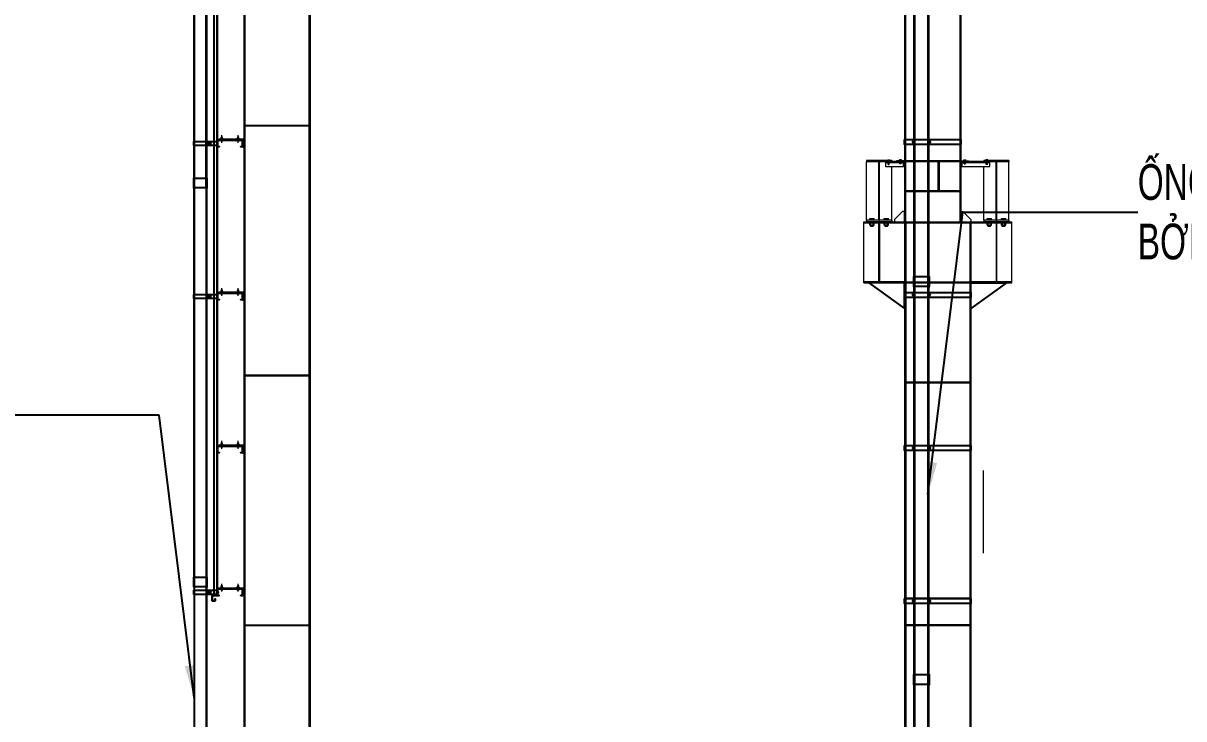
# Model space of a CAD drawing. Header units: inches. Extents: x 1359 to 46357, y -3807 to 191.
# Drawn here: x 23952.6 to 24066.3, y -827.1 to -758.9 of the extents above; entities that cross this region are included whole.
import ezdxf

# ---------------------------------------------------------------- set-up
doc = ezdxf.new("R2010")
doc.units = ezdxf.units.IN
doc.header["$MEASUREMENT"] = 0
for name, pattern in [('CENTER2', [28.575, 19.05, -3.175, 3.175, -3.175]), ('DASHED2', [9.525, 6.35, -3.175]), ('HIDDEN', [0.375, 0.25, -0.125])]:
    doc.linetypes.add(name, pattern=pattern)
for name, color, linetype in [('2', 2, 'Continuous'), ('2NET-VE', 8, 'Continuous'), ('3', 3, 'Continuous'), ('5', 5, 'Continuous'), ('7', 7, 'Continuous'), ('DASHED', 8, 'DASHED2'), ('DIM', 8, 'Continuous'), ('DOWNPOUT', 52, 'Continuous'), ('flashing', 6, 'Continuous'), ('GIANG', 1, 'Continuous'), ('ROOFING', 4, 'Continuous'), ('STRUCTURE', 1, 'Continuous')]:
    doc.layers.add(name, color=color, linetype=linetype)
for name, color, linetype, lineweight in [('8', 8, 'CENTER2', 13), ('Bolt', 1, 'Continuous', 0), ('S-STEEL-BEAM', 3, 'Continuous', 0), ('Z-GENERAL-NOTES', 5, 'Continuous', 0)]:
    doc.layers.add(name, color=color, linetype=linetype, lineweight=lineweight)
doc.styles.add('ST1H', font='vnshxh.shx', dxfattribs={"width": 0.7})
doc.dimstyles.new('3', dxfattribs={"dimtxt": 3.5, "dimasz": 1.8, "dimexe": 1, "dimexo": 0, "dimgap": 1, "dimtad": 1, "dimdec": 0, "dimlfac": 3, "dimzin": 0, "dimdsep": 46, "dimtxsty": 'ST1H', "dimblk": 'OBLIQUE', "dimcen": 1, "dimdle": 1, "dimclrd": 8, "dimclre": 8, "dimclrt": 3, "dimadec": 0, "dimazin": 0, "dimtfac": 1, "dimtdec": 0, "dimtix": 1, "dimtofl": 0, "dimtmove": 1, "dimatfit": 3, "dimfxl": 0.18, "dimtfill": 1, "dimtolj": 1, "dimtzin": 0, "dimlwd": -1, "dimlwe": -1, "dimarcsym": 1})

# ---------------------------------------------------------------- blocks, each defined once
blk = doc.blocks.new('*A543')
at = {"layer": 'S-STEEL-BEAM', "color": 2, "linetype": 'Continuous', "lineweight": 0}
for p, q in [((222.433, 319.316), (222.033, 319.316)), ((222.033, 319.276), (222.033, 319.316)), ((222.433, 319.276), (222.033, 319.276)), ((222.433, 319.276), (222.433, 319.316))]:
    blk.add_line(p, q, dxfattribs=at)
blk = doc.blocks.new('*A544')
at = {"layer": 'S-STEEL-BEAM', "color": 2, "linetype": 'Continuous', "lineweight": 0}
for p, q in [((225.183, 319.316), (225.183, 319.276)), ((225.183, 319.316), (225.583, 319.316)), ((225.183, 319.276), (225.583, 319.276)), ((225.583, 319.316), (225.583, 319.276))]:
    blk.add_line(p, q, dxfattribs=at)
blk = doc.blocks.new('*A545')
at = {"layer": 'Bolt', "color": 7, "linetype": 'Continuous', "lineweight": 0}
for p, q in [((221.606, 319.326), (221.606, 319.366)), ((221.606, 319.366), (221.696, 319.366)), ((221.651, 319.326), (221.651, 319.366)), ((221.696, 319.326), (221.696, 319.366))]:
    blk.add_line(p, q, dxfattribs=at)
blk = doc.blocks.new('*A546')
at = {"layer": 'Bolt', "color": 7, "linetype": 'Continuous', "lineweight": 0}
for p, q in [((222.188, 319.316), (222.188, 319.356)), ((222.188, 319.356), (222.278, 319.356)), ((222.233, 319.316), (222.233, 319.356)), ((222.278, 319.316), (222.278, 319.356))]:
    blk.add_line(p, q, dxfattribs=at)
blk = doc.blocks.new('*A547')
at = {"layer": 'Bolt', "color": 7, "linetype": 'Continuous', "lineweight": 0}
for p, q in [((222.173, 319.244), (222.173, 319.256)), ((222.293, 319.244), (222.173, 319.244)), ((222.186, 319.194), (222.186, 319.244)), ((222.281, 319.194), (222.186, 319.194)), ((222.188, 319.316), (222.188, 319.356)), ((222.278, 319.356), (222.188, 319.356)), ((222.203, 319.166), (222.203, 319.194)), ((222.233, 319.316), (222.233, 319.356)), ((222.233, 319.194), (222.233, 319.244)), ((222.263, 319.166), (222.263, 319.194)), ((222.278, 319.316), (222.278, 319.356)), ((222.281, 319.194), (222.281, 319.244)), ((222.293, 319.244), (222.293, 319.256)), ((222.263, 319.166), (222.203, 319.166))]:
    blk.add_line(p, q, dxfattribs=at)
blk = doc.blocks.new('*A548')
at = {"layer": 'Bolt', "color": 7, "linetype": 'Continuous', "lineweight": 0}
for p, q in [((221.591, 319.244), (221.591, 319.256)), ((221.711, 319.244), (221.591, 319.244)), ((221.603, 319.194), (221.603, 319.244)), ((221.603, 319.194), (221.698, 319.194)), ((221.606, 319.326), (221.606, 319.366)), ((221.606, 319.366), (221.696, 319.366)), ((221.621, 319.126), (221.621, 319.194)), ((221.651, 319.326), (221.651, 319.366)), ((221.651, 319.194), (221.651, 319.244)), ((221.681, 319.126), (221.681, 319.194)), ((221.696, 319.326), (221.696, 319.366)), ((221.698, 319.194), (221.698, 319.244)), ((221.711, 319.244), (221.711, 319.256)), ((221.621, 319.126), (221.625, 319.126)), ((221.625, 319.126), (221.681, 319.126))]:
    blk.add_line(p, q, dxfattribs=at)
blk = doc.blocks.new('*A549')
at = {"layer": 'S-STEEL-BEAM', "color": 2, "linetype": 'Continuous', "lineweight": 0}
for p, q in [((220.433, 316.266), (220.433, 316.326)), ((220.433, 316.326), (227.683, 316.326)), ((220.433, 316.266), (227.683, 316.266)), ((227.683, 316.266), (227.683, 316.326))]:
    blk.add_line(p, q, dxfattribs=at)
blk = doc.blocks.new('*A550')
at = {"layer": 'S-STEEL-BEAM', "color": 2, "linetype": 'Continuous', "lineweight": 0}
for p, q in [((225.183, 328.905), (225.133, 328.905)), ((225.133, 328.905), (225.133, 316.326)), ((225.183, 328.905), (225.183, 316.326)), ((225.183, 316.326), (225.133, 316.326))]:
    blk.add_line(p, q, dxfattribs=at)
blk = doc.blocks.new('*A551')
at = {"layer": 'S-STEEL-BEAM', "color": 2, "linetype": 'Continuous', "lineweight": 0}
for p, q in [((222.483, 328.631), (222.433, 328.631)), ((222.433, 328.631), (222.433, 316.326)), ((222.483, 328.631), (222.483, 316.326)), ((222.483, 316.326), (222.433, 316.326))]:
    blk.add_line(p, q, dxfattribs=at)
blk = doc.blocks.new('*A553')
at = {"layer": 'S-STEEL-BEAM', "color": 2, "linetype": 'Continuous', "lineweight": 0}
for p, q in [((222.333, 316.826), (221.933, 316.426)), ((221.933, 316.426), (221.933, 316.326)), ((222.433, 316.826), (222.333, 316.826)), ((222.433, 316.326), (222.433, 316.826))]:
    blk.add_line(p, q, dxfattribs=at)
blk = doc.blocks.new('*A554')
at = {"layer": 'S-STEEL-BEAM', "color": 2, "linetype": 'Continuous', "lineweight": 0}
for p, q in [((221.168, 313.386), (221.168, 316.266)), ((221.168, 316.266), (221.198, 316.266)), ((221.198, 316.266), (221.198, 313.386)), ((221.198, 313.386), (221.168, 313.386))]:
    blk.add_line(p, q, dxfattribs=at)
blk = doc.blocks.new('*A555')
at = {"layer": 'S-STEEL-BEAM', "color": 2, "linetype": 'Continuous', "lineweight": 0}
for p, q in [((220.565, 316.396), (220.565, 319.256)), ((221.8, 316.396), (221.8, 319.026))]:
    blk.add_line(p, q, dxfattribs=at)
blk = doc.blocks.new('*A556')
at = {"layer": 'S-STEEL-BEAM', "color": 2, "linetype": 'Continuous', "lineweight": 0}
for p, q in [((222.49, 317.836), (222.49, 317.806)), ((225.125, 317.836), (222.49, 317.836)), ((222.49, 317.806), (225.125, 317.806)), ((225.125, 317.806), (225.125, 317.836))]:
    blk.add_line(p, q, dxfattribs=at)
blk = doc.blocks.new('*A557')
at = {"layer": 'S-STEEL-BEAM', "color": 2, "linetype": 'Continuous', "lineweight": 0}
for p, q in [((222.493, 313.331), (222.493, 313.381)), ((222.493, 313.381), (225.623, 313.381)), ((222.493, 313.331), (225.623, 313.331)), ((225.623, 313.331), (225.623, 313.381))]:
    blk.add_line(p, q, dxfattribs=at)
blk = doc.blocks.new('*A558')
at = {"layer": 'S-STEEL-BEAM', "color": 2, "linetype": 'Continuous', "lineweight": 0}
for p, q in [((220.433, 313.326), (220.433, 313.386)), ((220.433, 313.386), (222.433, 313.386)), ((220.433, 313.326), (222.433, 313.326)), ((222.433, 313.326), (222.433, 313.386))]:
    blk.add_line(p, q, dxfattribs=at)
blk = doc.blocks.new('*A559')
at = {"layer": 'S-STEEL-BEAM', "color": 2, "linetype": 'Continuous', "lineweight": 0}
blk.add_line((220.433, 313.386), (220.433, 316.266), dxfattribs=at)
blk = doc.blocks.new('*A560')
at = {"layer": 'Bolt', "color": 7, "linetype": 'Continuous', "lineweight": 0}
for p, q in [((220.729, 316.396), (220.729, 316.476)), ((220.729, 316.476), (220.937, 316.476)), ((220.781, 316.396), (220.781, 316.476)), ((220.885, 316.396), (220.885, 316.476)), ((220.937, 316.396), (220.937, 316.476)), ((221.429, 316.396), (221.429, 316.476)), ((221.429, 316.476), (221.637, 316.476)), ((221.481, 316.396), (221.481, 316.476)), ((221.585, 316.396), (221.585, 316.476)), ((221.637, 316.396), (221.637, 316.476)), ((220.723, 316.246), (220.723, 316.266)), ((220.943, 316.246), (220.723, 316.246)), ((220.729, 316.151), (220.729, 316.246)), ((220.729, 316.151), (220.937, 316.151)), ((220.773, 316.096), (220.773, 316.151)), ((220.893, 316.096), (220.773, 316.096)), ((220.781, 316.151), (220.781, 316.246)), ((220.885, 316.151), (220.885, 316.246)), ((220.893, 316.096), (220.893, 316.151)), ((220.937, 316.151), (220.937, 316.246)), ((220.943, 316.246), (220.943, 316.266)), ((221.423, 316.246), (221.423, 316.266)), ((221.643, 316.246), (221.423, 316.246)), ((221.429, 316.151), (221.429, 316.246)), ((221.429, 316.151), (221.637, 316.151)), ((221.473, 316.096), (221.473, 316.151)), ((221.593, 316.096), (221.473, 316.096)), ((221.481, 316.151), (221.481, 316.246)), ((221.585, 316.151), (221.585, 316.246)), ((221.593, 316.096), (221.593, 316.151)), ((221.637, 316.151), (221.637, 316.246)), ((221.643, 316.246), (221.643, 316.266))]:
    blk.add_line(p, q, dxfattribs=at)
blk = doc.blocks.new('*A561')
at = {"layer": 'Bolt', "color": 7, "linetype": 'Continuous', "lineweight": 0}
for p, q in [((220.729, 316.396), (220.729, 316.476)), ((220.729, 316.476), (220.937, 316.476)), ((220.781, 316.396), (220.781, 316.476)), ((220.885, 316.396), (220.885, 316.476)), ((220.937, 316.396), (220.937, 316.476)), ((221.429, 316.396), (221.429, 316.476)), ((221.429, 316.476), (221.637, 316.476)), ((221.481, 316.396), (221.481, 316.476)), ((221.585, 316.396), (221.585, 316.476)), ((221.637, 316.396), (221.637, 316.476))]:
    blk.add_line(p, q, dxfattribs=at)
blk = doc.blocks.new('*A562')
at = {"layer": 'Bolt', "color": 7, "linetype": 'Continuous', "lineweight": 0}
for p, q in [((225.338, 319.316), (225.338, 319.356)), ((225.338, 319.356), (225.428, 319.356)), ((225.383, 319.316), (225.383, 319.356)), ((225.428, 319.316), (225.428, 319.356))]:
    blk.add_line(p, q, dxfattribs=at)
blk = doc.blocks.new('*A563')
at = {"layer": 'Bolt', "color": 7, "linetype": 'Continuous', "lineweight": 0}
for p, q in [((225.323, 319.244), (225.323, 319.256)), ((225.443, 319.244), (225.323, 319.244)), ((225.335, 319.194), (225.335, 319.244)), ((225.335, 319.194), (225.43, 319.194)), ((225.338, 319.316), (225.338, 319.356)), ((225.338, 319.356), (225.428, 319.356)), ((225.353, 319.166), (225.353, 319.194)), ((225.383, 319.316), (225.383, 319.356)), ((225.383, 319.194), (225.383, 319.244)), ((225.413, 319.166), (225.413, 319.194)), ((225.428, 319.316), (225.428, 319.356)), ((225.43, 319.194), (225.43, 319.244)), ((225.443, 319.244), (225.443, 319.256)), ((225.353, 319.166), (225.357, 319.166)), ((225.357, 319.166), (225.413, 319.166))]:
    blk.add_line(p, q, dxfattribs=at)
blk = doc.blocks.new('*A564')
at = {"layer": 'S-STEEL-BEAM', "color": 2, "linetype": 'Continuous', "lineweight": 0}
for p, q in [((224.073, 317.836), (224.073, 319.276)), ((224.073, 319.276), (224.123, 319.276)), ((224.123, 319.276), (224.123, 317.836)), ((224.123, 317.836), (224.073, 317.836))]:
    blk.add_line(p, q, dxfattribs=at)
blk = doc.blocks.new('*A565')
at = {"layer": 'S-STEEL-BEAM', "color": 2, "linetype": 'Continuous', "lineweight": 0}
for p, q in [((222.49, 319.306), (222.49, 319.276)), ((225.125, 319.306), (222.49, 319.306)), ((222.49, 319.276), (225.125, 319.276)), ((225.125, 319.276), (225.125, 319.306))]:
    blk.add_line(p, q, dxfattribs=at)
blk = doc.blocks.new('*A566')
at = {"layer": 'Bolt', "color": 7, "linetype": 'Continuous', "lineweight": 0}
for p, q in [((226.479, 316.396), (226.479, 316.476)), ((226.479, 316.476), (226.687, 316.476)), ((226.531, 316.396), (226.531, 316.476)), ((226.635, 316.396), (226.635, 316.476)), ((226.687, 316.396), (226.687, 316.476)), ((227.179, 316.396), (227.179, 316.476)), ((227.179, 316.476), (227.387, 316.476)), ((227.231, 316.396), (227.231, 316.476)), ((227.335, 316.396), (227.335, 316.476)), ((227.387, 316.396), (227.387, 316.476)), ((226.473, 316.246), (226.473, 316.266)), ((226.693, 316.246), (226.473, 316.246)), ((226.479, 316.151), (226.479, 316.246)), ((226.479, 316.151), (226.687, 316.151)), ((226.523, 316.096), (226.523, 316.151)), ((226.643, 316.096), (226.523, 316.096)), ((226.531, 316.151), (226.531, 316.246)), ((226.635, 316.151), (226.635, 316.246)), ((226.643, 316.096), (226.643, 316.151)), ((226.687, 316.151), (226.687, 316.246)), ((226.693, 316.246), (226.693, 316.266)), ((227.173, 316.246), (227.173, 316.266)), ((227.393, 316.246), (227.173, 316.246)), ((227.179, 316.151), (227.179, 316.246)), ((227.179, 316.151), (227.387, 316.151)), ((227.223, 316.096), (227.223, 316.151)), ((227.343, 316.096), (227.223, 316.096)), ((227.231, 316.151), (227.231, 316.246)), ((227.335, 316.151), (227.335, 316.246)), ((227.343, 316.096), (227.343, 316.151)), ((227.387, 316.151), (227.387, 316.246)), ((227.393, 316.246), (227.393, 316.266))]:
    blk.add_line(p, q, dxfattribs=at)
blk = doc.blocks.new('*A567')
at = {"layer": 'S-STEEL-BEAM', "color": 2, "linetype": 'Continuous', "lineweight": 0}
for p, q in [((227.55, 316.396), (227.55, 319.256)), ((226.315, 316.396), (226.315, 319.026))]:
    blk.add_line(p, q, dxfattribs=at)
blk = doc.blocks.new('*A568')
at = {"layer": 'Bolt', "color": 7, "linetype": 'Continuous', "lineweight": 0}
for p, q in [((226.479, 316.396), (226.479, 316.476)), ((226.479, 316.476), (226.687, 316.476)), ((226.531, 316.396), (226.531, 316.476)), ((226.635, 316.396), (226.635, 316.476)), ((226.687, 316.396), (226.687, 316.476)), ((227.179, 316.396), (227.179, 316.476)), ((227.179, 316.476), (227.387, 316.476)), ((227.231, 316.396), (227.231, 316.476)), ((227.335, 316.396), (227.335, 316.476)), ((227.387, 316.396), (227.387, 316.476))]:
    blk.add_line(p, q, dxfattribs=at)
blk = doc.blocks.new('*A569')
at = {"layer": 'S-STEEL-BEAM', "color": 2, "linetype": 'Continuous', "lineweight": 0}
for p, q in [((221.501, 319.256), (221.501, 319.254)), ((221.501, 319.254), (221.501, 319.026)), ((221.501, 319.229), (222.383, 319.229)), ((222.033, 319.276), (221.8, 319.276)), ((221.8, 319.265), (222.383, 319.265)), ((221.8, 319.256), (222.383, 319.256)), ((222.383, 319.035), (222.383, 319.276)), ((221.501, 319.035), (222.383, 319.035)), ((221.501, 319.026), (222.383, 319.026)), ((222.383, 319.032), (222.383, 319.035)), ((222.383, 319.029), (222.383, 319.032)), ((222.383, 319.027), (222.383, 319.029)), ((222.383, 319.026), (222.383, 319.027))]:
    blk.add_line(p, q, dxfattribs=at)
blk = doc.blocks.new('*A582')
at = {"layer": 'Bolt', "color": 7, "linetype": 'Continuous', "lineweight": 0}
for p, q in [((226.405, 319.244), (226.405, 319.256)), ((226.525, 319.244), (226.405, 319.244)), ((226.418, 319.194), (226.418, 319.244)), ((226.513, 319.194), (226.418, 319.194)), ((226.42, 319.326), (226.42, 319.366)), ((226.51, 319.366), (226.42, 319.366)), ((226.435, 319.126), (226.435, 319.194)), ((226.465, 319.326), (226.465, 319.366)), ((226.465, 319.194), (226.465, 319.244)), ((226.495, 319.126), (226.495, 319.194)), ((226.51, 319.326), (226.51, 319.366)), ((226.513, 319.194), (226.513, 319.244)), ((226.525, 319.244), (226.525, 319.256)), ((226.495, 319.126), (226.435, 319.126))]:
    blk.add_line(p, q, dxfattribs=at)
blk = doc.blocks.new('*A583')
at = {"layer": 'S-STEEL-BEAM', "color": 2, "linetype": 'Continuous', "lineweight": 0}
for p, q in [((226.948, 316.266), (226.918, 316.266)), ((226.918, 316.266), (226.918, 313.386)), ((226.948, 313.386), (226.948, 316.266)), ((226.918, 313.386), (226.948, 313.386))]:
    blk.add_line(p, q, dxfattribs=at)
blk = doc.blocks.new('*A584')
at = {"layer": 'S-STEEL-BEAM', "color": 2, "linetype": 'Continuous', "lineweight": 0}
for p, q in [((225.183, 316.826), (225.283, 316.826)), ((225.283, 316.826), (225.683, 316.426)), ((225.683, 316.426), (225.683, 316.326))]:
    blk.add_line(p, q, dxfattribs=at)
blk = doc.blocks.new('*A585')
at = {"layer": 'S-STEEL-BEAM', "color": 2, "linetype": 'Continuous', "lineweight": 0}
blk.add_line((227.683, 313.386), (227.683, 316.266), dxfattribs=at)
blk = doc.blocks.new('*A586')
at = {"layer": 'S-STEEL-BEAM', "color": 2, "linetype": 'Continuous', "lineweight": 0}
for p, q in [((225.683, 313.326), (225.683, 313.386)), ((225.683, 313.386), (227.683, 313.386)), ((225.683, 313.326), (227.683, 313.326)), ((227.683, 313.326), (227.683, 313.386))]:
    blk.add_line(p, q, dxfattribs=at)
blk = doc.blocks.new('*A587')
at = {"layer": 'S-STEEL-BEAM', "color": 2, "linetype": 'Continuous', "lineweight": 0}
for p, q in [((225.233, 319.276), (225.233, 319.265)), ((225.233, 319.265), (225.233, 319.262)), ((225.233, 319.265), (226.315, 319.265)), ((225.233, 319.262), (225.233, 319.259)), ((225.233, 319.259), (225.233, 319.257)), ((225.233, 319.257), (225.233, 319.256)), ((225.233, 319.256), (225.233, 319.254)), ((225.233, 319.256), (226.315, 319.256)), ((225.233, 319.254), (225.233, 319.026)), ((225.233, 319.229), (226.615, 319.229)), ((226.315, 319.276), (225.583, 319.276)), ((226.615, 319.035), (226.615, 319.256)), ((225.233, 319.035), (226.615, 319.035)), ((225.233, 319.026), (226.615, 319.026)), ((226.615, 319.032), (226.615, 319.035)), ((226.615, 319.029), (226.615, 319.032)), ((226.615, 319.027), (226.615, 319.029)), ((226.615, 319.026), (226.615, 319.027))]:
    blk.add_line(p, q, dxfattribs=at)
blk = doc.blocks.new('*A588')
at = {"layer": 'Bolt', "color": 7, "linetype": 'Continuous', "lineweight": 0}
for p, q in [((226.42, 319.326), (226.42, 319.366)), ((226.42, 319.366), (226.51, 319.366)), ((226.465, 319.326), (226.465, 319.366)), ((226.51, 319.326), (226.51, 319.366))]:
    blk.add_line(p, q, dxfattribs=at)
blk = doc.blocks.new('*A594')
at = {"layer": 'S-STEEL-BEAM', "color": 2, "linetype": 'Continuous', "lineweight": 0}
for p, q in [((221.8, 319.326), (220.565, 319.326)), ((220.565, 319.326), (220.565, 319.256)), ((221.8, 319.256), (220.565, 319.256)), ((221.8, 319.326), (221.8, 319.256))]:
    blk.add_line(p, q, dxfattribs=at)
blk = doc.blocks.new('*A595')
at = {"layer": 'S-STEEL-BEAM', "color": 2, "linetype": 'Continuous', "lineweight": 0}
for p, q in [((221.8, 316.396), (220.565, 316.396)), ((220.565, 316.396), (220.565, 316.326)), ((221.8, 316.396), (221.8, 316.326)), ((221.8, 316.326), (220.565, 316.326))]:
    blk.add_line(p, q, dxfattribs=at)
blk = doc.blocks.new('*A596')
at = {"layer": 'S-STEEL-BEAM', "color": 2, "linetype": 'Continuous', "lineweight": 0}
for p, q in [((221.163, 316.396), (221.163, 319.256)), ((221.163, 319.256), (221.203, 319.256)), ((221.203, 316.396), (221.203, 319.256)), ((221.163, 316.396), (221.203, 316.396))]:
    blk.add_line(p, q, dxfattribs=at)
blk = doc.blocks.new('*A597')
at = {"layer": 'S-STEEL-BEAM', "color": 2, "linetype": 'Continuous', "lineweight": 0}
for p, q in [((227.55, 319.326), (226.315, 319.326)), ((226.315, 319.326), (226.315, 319.256)), ((227.55, 319.256), (226.315, 319.256)), ((227.55, 319.326), (227.55, 319.256))]:
    blk.add_line(p, q, dxfattribs=at)
blk = doc.blocks.new('*A598')
at = {"layer": 'S-STEEL-BEAM', "color": 2, "linetype": 'Continuous', "lineweight": 0}
for p, q in [((227.55, 316.396), (226.315, 316.396)), ((226.315, 316.396), (226.315, 316.326)), ((227.55, 316.396), (227.55, 316.326)), ((227.55, 316.326), (226.315, 316.326))]:
    blk.add_line(p, q, dxfattribs=at)
blk = doc.blocks.new('*A599')
at = {"layer": 'S-STEEL-BEAM', "color": 2, "linetype": 'Continuous', "lineweight": 0}
for p, q in [((226.913, 316.396), (226.913, 319.256)), ((226.913, 319.256), (226.953, 319.256)), ((226.953, 316.396), (226.953, 319.256)), ((226.913, 316.396), (226.953, 316.396))]:
    blk.add_line(p, q, dxfattribs=at)
blk = doc.blocks.new('*A605')
at = {"layer": 'S-STEEL-BEAM', "color": 2, "linetype": 'Continuous', "lineweight": 0}
for p, q in [((370.876, 296.531), (370.876, 296.571)), ((370.876, 296.571), (373.991, 296.571)), ((370.876, 296.531), (373.991, 296.531)), ((373.991, 296.531), (373.991, 296.571))]:
    blk.add_line(p, q, dxfattribs=at)
blk = doc.blocks.new('D90-90')
at = {"layer": 'ROOFING', "color": 254}
for p, q in [((-296909.8, -76158.4), (-296964.3, -76158.4)), ((-296909.8, -76158.4), (-296909.8, -76256.9)), ((-297059.3, -76253.4), (-297059.3, -76307.9)), ((-296909.8, -76256.9), (-296960.8, -76256.9)), ((-296960.8, -76256.9), (-296960.8, -76307.9)), ((-297059.3, -76307.9), (-296960.8, -76307.9))]:
    blk.add_line(p, q, dxfattribs=at)
at = {"layer": 'ROOFING', "color": 254, "linetype": 'HIDDEN'}
for p, q in [((-296909.8, -76160.6), (-296964.3, -76160.6)), ((-296959.7, -76254.7), (-296959.7, -76160.6)), ((-297057.1, -76253.4), (-297057.1, -76307.9)), ((-296963, -76257.5), (-297057.1, -76257.5)), ((-296909.8, -76254.7), (-296963, -76254.7)), ((-296963, -76254.7), (-296963, -76307.9))]:
    blk.add_line(p, q, dxfattribs=at)
at = {"layer": 'ROOFING', "color": 254}
blk.add_arc((-296964.3, -76253.4), 95, 90, 180, dxfattribs=at)
at = {"layer": 'ROOFING', "color": 254, "linetype": 'HIDDEN'}
blk.add_arc((-296964.3, -76253.4), 92.8, 90, 180, dxfattribs=at)
blk = doc.blocks.new('16')
at = {"true_color": 0xfb84a4}
h = blk.add_hatch(dxfattribs=at)
h.set_pattern_fill('ANSI31', color=241, scale=0.03, style=0)
h.set_pattern_definition([(45, (19066.4050734, 1313.7857467), (-0.00265165043, 0.00265165043), [])])
h.paths.add_polyline_path([(19903.162, 1206.755), (19905.912, 1206.755), (19905.912, 1206.742), (19903.162, 1206.742)])
h = blk.add_hatch(dxfattribs=at)
h.set_pattern_fill('ANSI31', color=241, scale=0.03, style=0)
h.set_pattern_definition([(45, (19066.4050734, 1306.2857467), (-0.00265165043, 0.00265165043), [])])
h.paths.add_polyline_path([(19903.162, 1199.255), (19905.912, 1199.255), (19905.912, 1199.242), (19903.162, 1199.242)])
h = blk.add_hatch(dxfattribs=at)
h.set_pattern_fill('ANSI31', color=241, scale=0.03, style=0)
h.set_pattern_definition([(45, (19066.655091, 1298.7857467), (-0.00265165043, 0.00265165043), [])])
h.paths.add_polyline_path([(19903.162, 1191.755), (19906.412, 1191.755), (19906.412, 1191.742), (19903.162, 1191.742)])
h = blk.add_hatch(dxfattribs=at)
h.set_pattern_fill('ANSI31', color=241, scale=0.03, style=0)
h.set_pattern_definition([(45, (19066.655091, 1291.2857467), (-0.00265165043, 0.00265165043), [])])
h.paths.add_polyline_path([(19903.162, 1184.255), (19906.412, 1184.255), (19906.412, 1184.242), (19903.162, 1184.242)])
h = blk.add_hatch(dxfattribs=at)
h.set_pattern_fill('ANSI31', color=241, scale=0.03, style=0)
h.set_pattern_definition([(45, (19066.655091, 1283.7857467), (-0.00265165043, 0.00265165043), [])])
h.paths.add_polyline_path([(19903.162, 1176.755), (19906.412, 1176.755), (19906.412, 1176.742), (19903.162, 1176.742)])
h = blk.add_hatch(dxfattribs=at)
h.set_pattern_fill('ANSI31', color=241, scale=0.03, style=0)
h.set_pattern_definition([(45, (19066.655091, 1276.2857467), (-0.00265165043, 0.00265165043), [])])
h.paths.add_polyline_path([(19903.162, 1169.255), (19906.412, 1169.255), (19906.412, 1169.242), (19903.162, 1169.242)])
h = blk.add_hatch(dxfattribs=at)
h.set_pattern_fill('ANSI31', color=241, scale=0.03, style=0)
h.set_pattern_definition([(45, (19066.655091, 1268.7857467), (-0.00265165043, 0.00265165043), [])])
h.paths.add_polyline_path([(19903.162, 1161.755), (19906.412, 1161.755), (19906.412, 1161.742), (19903.162, 1161.742)])
h = blk.add_hatch(dxfattribs=at)
h.set_pattern_fill('ANSI31', color=241, scale=0.03, style=0)
h.set_pattern_definition([(45, (19066.655091, 1261.2857467), (-0.00265165043, 0.00265165043), [])])
h.paths.add_polyline_path([(19903.162, 1154.255), (19906.412, 1154.255), (19906.412, 1154.242), (19903.162, 1154.242)])
at = {"color": 8}
for p, q in [((19903.551, 1206.627), (19903.628, 1206.627)), ((19903.589, 1206.666), (19903.589, 1206.588)), ((19904.35, 1206.627), (19904.427, 1206.627)), ((19904.389, 1206.666), (19904.389, 1206.588)), ((19903.548, 1199.127), (19903.625, 1199.127)), ((19903.587, 1199.166), (19903.587, 1199.088)), ((19904.347, 1199.127), (19904.425, 1199.127)), ((19904.386, 1199.166), (19904.386, 1199.088)), ((19903.545, 1191.627), (19903.622, 1191.627)), ((19903.584, 1191.666), (19903.584, 1191.588)), ((19904.344, 1191.627), (19904.422, 1191.627)), ((19904.383, 1191.666), (19904.383, 1191.588)), ((19903.552, 1184.127), (19903.63, 1184.127)), ((19903.591, 1184.166), (19903.591, 1184.088)), ((19904.351, 1184.127), (19904.429, 1184.127)), ((19904.39, 1184.166), (19904.39, 1184.088)), ((19903.591, 1176.666), (19903.591, 1176.588)), ((19904.39, 1176.666), (19904.39, 1176.588)), ((19903.552, 1176.627), (19903.63, 1176.627)), ((19904.351, 1176.627), (19904.429, 1176.627)), ((19903.552, 1169.127), (19903.63, 1169.127)), ((19903.591, 1169.166), (19903.591, 1169.088)), ((19904.351, 1169.127), (19904.429, 1169.127)), ((19904.39, 1169.166), (19904.39, 1169.088)), ((19903.552, 1161.627), (19903.63, 1161.627)), ((19903.591, 1161.666), (19903.591, 1161.588)), ((19904.351, 1161.627), (19904.429, 1161.627)), ((19904.39, 1161.666), (19904.39, 1161.588)), ((19903.544, 1154.127), (19903.622, 1154.127)), ((19903.583, 1154.166), (19903.583, 1154.088)), ((19904.344, 1154.127), (19904.421, 1154.127)), ((19904.382, 1154.166), (19904.382, 1154.088))]:
    blk.add_line(p, q, dxfattribs=at)
at = {"color": 241, "true_color": 0xfb84a4}
for points in [[(19903.162, 1206.755), (19905.912, 1206.755), (19905.912, 1206.506), (19903.162, 1206.506)], [(19903.162, 1206.755), (19905.912, 1206.755), (19905.912, 1206.742), (19903.162, 1206.742)], [(19903.162, 1199.255), (19905.912, 1199.255), (19905.912, 1199.006), (19903.162, 1199.006)], [(19903.162, 1199.255), (19905.912, 1199.255), (19905.912, 1199.242), (19903.162, 1199.242)], [(19903.162, 1191.755), (19906.412, 1191.755), (19906.412, 1191.506), (19903.162, 1191.506)], [(19903.162, 1191.755), (19906.412, 1191.755), (19906.412, 1191.742), (19903.162, 1191.742)], [(19903.162, 1184.255), (19906.412, 1184.255), (19906.412, 1184.006), (19903.162, 1184.006)], [(19903.162, 1184.255), (19906.412, 1184.255), (19906.412, 1184.242), (19903.162, 1184.242)], [(19903.162, 1176.755), (19906.412, 1176.755), (19906.412, 1176.506), (19903.162, 1176.506)], [(19903.162, 1176.755), (19906.412, 1176.755), (19906.412, 1176.742), (19903.162, 1176.742)], [(19903.162, 1169.255), (19906.412, 1169.255), (19906.412, 1169.006), (19903.162, 1169.006)], [(19903.162, 1169.255), (19906.412, 1169.255), (19906.412, 1169.242), (19903.162, 1169.242)], [(19903.162, 1161.755), (19906.412, 1161.755), (19906.412, 1161.506), (19903.162, 1161.506)], [(19903.162, 1161.755), (19906.412, 1161.755), (19906.412, 1161.742), (19903.162, 1161.742)], [(19903.162, 1154.255), (19906.412, 1154.255), (19906.412, 1154.006), (19903.162, 1154.006)], [(19903.162, 1154.255), (19906.412, 1154.255), (19906.412, 1154.242), (19903.162, 1154.242)]]:
    blk.add_lwpolyline(points, close=True, dxfattribs=at)
at = {"color": 8}
for centre in [(19903.589, 1206.627), (19904.389, 1206.627), (19903.587, 1199.127), (19904.386, 1199.127), (19903.584, 1191.627), (19904.383, 1191.627), (19903.591, 1184.127), (19904.39, 1184.127), (19903.591, 1176.627), (19904.39, 1176.627), (19903.591, 1169.127), (19904.39, 1169.127), (19903.591, 1161.627), (19904.39, 1161.627), (19903.583, 1154.127), (19904.382, 1154.127)]:
    blk.add_circle(centre, 0.03, dxfattribs=at)
at = {"layer": 'DOWNPOUT', "color": 1, "true_color": 0xfa051e}
for points in [[(19903.633, 1192.051), (19903.633, 1211.492), (19903.611, 1211.557), (19903.611, 1212.053), (19904.357, 1212.053), (19904.357, 1211.557), (19904.335, 1211.492), (19904.335, 1192.051)], [(19903.634, 1172.539), (19903.634, 1191.98), (19903.613, 1192.045), (19903.613, 1192.541), (19904.358, 1192.541), (19904.358, 1192.045), (19904.336, 1191.98), (19904.336, 1172.539)], [(19903.636, 1153.032), (19903.636, 1172.47), (19903.614, 1172.535), (19903.614, 1173.031), (19904.359, 1173.031), (19904.359, 1172.535), (19904.338, 1172.47), (19904.338, 1153.032)], [(19904.339, 1152.966), (19904.339, 1148.902), (19903.637, 1148.902), (19903.637, 1152.966)]]:
    blk.add_lwpolyline(points, close=True, dxfattribs=at)
for points in [[(19903.656, 1192.051), (19903.656, 1211.496), (19903.634, 1211.561), (19903.634, 1212.053)], [(19904.311, 1192.051), (19904.311, 1211.496), (19904.333, 1211.561), (19904.333, 1212.053)], [(19903.658, 1172.539), (19903.658, 1191.984), (19903.636, 1192.049), (19903.636, 1192.541)], [(19904.313, 1172.539), (19904.313, 1191.984), (19904.335, 1192.049), (19904.335, 1192.541)], [(19903.659, 1153.032), (19903.659, 1172.474), (19903.637, 1172.539), (19903.637, 1173.031)], [(19904.314, 1153.032), (19904.314, 1172.474), (19904.336, 1172.539), (19904.336, 1173.031)], [(19903.661, 1148.902), (19903.661, 1152.966)], [(19904.316, 1148.902), (19904.316, 1152.966)]]:
    blk.add_lwpolyline(points, dxfattribs=at)
at = {"layer": 'DOWNPOUT', "color": 5}
blk.add_lwpolyline([(19903.613, 1152.587), (19903.613, 1153.487), (19904.362, 1153.487), (19904.362, 1152.587)], close=True, dxfattribs=at)
for points in [[(19903.636, 1152.587), (19903.636, 1153.487)], [(19904.339, 1152.587), (19904.339, 1153.686)]]:
    blk.add_lwpolyline(points, dxfattribs=at)
at = {"layer": 'DOWNPOUT', "color": 30, "true_color": 0xe87217}
blk.add_lwpolyline([(19904.453, 1150.074), (19904.453, 1147.822), (19903.55, 1147.822), (19903.55, 1150.074)], close=True, dxfattribs=at)
for points in [[(19903.58, 1147.822), (19903.58, 1150.074)], [(19904.423, 1147.822), (19904.423, 1150.074)], [(19900.556, 1146.82), (19903.495, 1146.82), (19903.495, 1147.722), (19900.556, 1147.722)], [(19903.495, 1147.692), (19900.556, 1147.692)], [(19903.495, 1146.85), (19900.556, 1146.85)]]:
    blk.add_lwpolyline(points, dxfattribs=at)
at = {"layer": 'DASHED', "linetype": 'ByBlock', "xscale": 0.009621010005503194, "yscale": 0.009621010005503194, "zscale": 0.009621010002213855, "rotation": 180}
blk.add_blockref('D90-90', (17046.466, 414.064), dxfattribs=at)
at = {"layer": 'DASHED', "linetype": 'ByBlock', "xscale": 0.009621010005503194, "yscale": 0.009621010005503194, "zscale": 0.009621010002213855}
blk.add_blockref('D90-90', (22757.608, 1880.464), dxfattribs=at)
blk = doc.blocks.new('_Oblique')
at = {"color": 0, "linetype": 'ByBlock', "lineweight": -2}
blk.add_line((-0.5, -0.5), (0.5, 0.5), dxfattribs=at)
blk = doc.blocks.new('*A853')
at = {"layer": 'S-STEEL-BEAM', "color": 2, "linetype": 'Continuous', "lineweight": 0}
for p, q in [((370.876, 296.531), (370.876, 296.571)), ((370.876, 296.571), (373.991, 296.571)), ((370.876, 296.531), (373.991, 296.531)), ((373.991, 296.531), (373.991, 296.571))]:
    blk.add_line(p, q, dxfattribs=at)
blk = doc.blocks.new('*U7')
at = {"layer": '2NET-VE', "ltscale": 0.5}
for p, q in [((0, 8), (12, 8)), ((26, 7), (26, 7)), ((0, -8), (12, -8)), ((26, -7), (26, -7))]:
    blk.add_line(p, q, dxfattribs=at)
at = {"layer": '7', "linetype": 'Continuous'}
for p, q in [((25, 6), (26, 8)), ((25, -6), (27, 6)), ((26, 8), (27, 6)), ((27, 6), (28, 8)), ((27, -6), (28, 6)), ((28, 6), (30, 8)), ((28, 8), (28, 6)), ((29, -6), (30, 6)), ((30, 6), (32, 8)), ((30, 8), (30, 6)), ((31, -6), (32, 6)), ((32, 6), (34, 8)), ((32, 8), (32, 6)), ((33, -6), (34, 6)), ((33, -6), (34, 6)), ((34, 8), (34, 6)), ((34, 6), (35, 8)), ((35, 8), (36, 6)), ((35, -6), (36, 6)), ((36, 6), (37, 8)), ((37, 8), (38, 6)), ((37, -6), (38, 6)), ((37, -6), (38, 6)), ((37, -6), (38, 6)), ((38, 6), (39, 8)), ((39, 8), (40, 6)), ((39, -6), (40, 6)), ((45, 6), (40, 6)), ((45, 6), (45, -6)), ((25, -6), (24, -6)), ((25, -6), (26, -8)), ((25, -6), (25, -6)), ((26, -8), (27, -6)), ((27, -6), (28, -8)), ((28, -8), (29, -6)), ((29, -6), (30, -8)), ((30, -8), (31, -6)), ((31, -6), (32, -8)), ((32, -8), (33, -6)), ((33, -8), (35, -6)), ((33, -6), (33, -8)), ((35, -8), (37, -6)), ((35, -6), (35, -8)), ((37, -6), (37, -8)), ((37, -8), (39, -6)), ((39, -6), (45, -6))]:
    blk.add_line(p, q, dxfattribs=at)
at = {"layer": '8', "ltscale": 10}
blk.add_line((-33, 0), (68, 0), dxfattribs=at)
at = {"layer": '8', "linetype": 'Continuous'}
for p, q in [((-10, 9), (-10, 12)), ((-10, -12), (-10, 12)), ((-1, 15), (-9, 15)), ((-1, 9), (-9, 9)), ((0, 9), (0, 12)), ((0, -12), (0, 12)), ((12, -18), (12, 18)), ((12, 18), (14, 18)), ((14, -18), (14, 18)), ((14, 9), (14, 12)), ((14, -12), (14, 12)), ((15, 15), (23, 15)), ((15, 9), (23, 9)), ((24, 9), (24, 12)), ((24, -12), (24, 12)), ((-10, -9), (-10, -12)), ((-1, -9), (-9, -9)), ((-9, -15), (-1, -15)), ((0, -9), (0, -12)), ((12, -18), (14, -18)), ((14, -9), (14, -12)), ((15, -9), (23, -9)), ((23, -15), (15, -15)), ((24, -9), (24, -12))]:
    blk.add_line(p, q, dxfattribs=at)
for centre, radius, start, end in [((-5, 12), 5.58, 146.602, 180), ((-6, 12), 4.1, 180, 228.5476), ((-6, 6), 4.1, 131.4524, 180), ((-6, 12), 5.58, 0, 33.398), ((-4, 12), 4.1, 311.4524, 0), ((-4, 6), 4.1, 0, 48.5476), ((20, 12), 5.58, 146.602, 180), ((18, 12), 4.1, 180, 228.5476), ((18, 6), 4.1, 131.4524, 180), ((19, 12), 5.58, 0, 33.398), ((20, 12), 4.1, 311.4524, 0), ((20, 6), 4.1, 0, 48.5476), ((-6, -6), 4.1, 180, 228.5476), ((-6, -12), 4.1, 131.4524, 180), ((-5, -12), 5.58, 180, 213.398), ((-4, -6), 4.1, 311.4524, 0), ((-4, -12), 4.1, 0, 48.5476), ((-6, -12), 5.58, 326.602, 0), ((18, -6), 4.1, 180, 228.5476), ((18, -12), 4.1, 131.4524, 180), ((20, -12), 5.58, 180, 213.398), ((20, -6), 4.1, 311.4524, 0), ((20, -12), 4.1, 0, 48.5476), ((19, -12), 5.58, 326.602, 0)]:
    blk.add_arc(centre, radius, start, end, dxfattribs=at)
blk = doc.blocks.new('*U8')
at = {"layer": '2NET-VE', "ltscale": 0.5}
for p, q in [((0, 8), (12, 8)), ((26, 7), (26, 7)), ((0, -8), (12, -8)), ((26, -7), (26, -7))]:
    blk.add_line(p, q, dxfattribs=at)
at = {"layer": '7', "linetype": 'Continuous'}
for p, q in [((25, 6), (26, 8)), ((25, -6), (27, 6)), ((26, 8), (27, 6)), ((27, 6), (28, 8)), ((27, -6), (28, 6)), ((28, 6), (30, 8)), ((28, 8), (28, 6)), ((29, -6), (30, 6)), ((30, 6), (32, 8)), ((30, 8), (30, 6)), ((31, -6), (32, 6)), ((32, 6), (34, 8)), ((32, 8), (32, 6)), ((33, -6), (34, 6)), ((33, -6), (34, 6)), ((34, 8), (34, 6)), ((34, 6), (35, 8)), ((35, 8), (36, 6)), ((35, -6), (36, 6)), ((36, 6), (37, 8)), ((37, 8), (38, 6)), ((37, -6), (38, 6)), ((37, -6), (38, 6)), ((37, -6), (38, 6)), ((38, 6), (39, 8)), ((39, 8), (40, 6)), ((39, -6), (40, 6)), ((45, 6), (40, 6)), ((45, 6), (45, -6)), ((25, -6), (24, -6)), ((25, -6), (26, -8)), ((25, -6), (25, -6)), ((26, -8), (27, -6)), ((27, -6), (28, -8)), ((28, -8), (29, -6)), ((29, -6), (30, -8)), ((30, -8), (31, -6)), ((31, -6), (32, -8)), ((32, -8), (33, -6)), ((33, -8), (35, -6)), ((33, -6), (33, -8)), ((35, -8), (37, -6)), ((35, -6), (35, -8)), ((37, -6), (37, -8)), ((37, -8), (39, -6)), ((39, -6), (45, -6))]:
    blk.add_line(p, q, dxfattribs=at)
at = {"layer": '8', "ltscale": 10}
blk.add_line((-33, 0), (68, 0), dxfattribs=at)
at = {"layer": '8', "linetype": 'Continuous'}
for p, q in [((-10, 9), (-10, 12)), ((-10, -12), (-10, 12)), ((-1, 15), (-9, 15)), ((-1, 9), (-9, 9)), ((0, 9), (0, 12)), ((0, -12), (0, 12)), ((12, -18), (12, 18)), ((12, 18), (14, 18)), ((14, -18), (14, 18)), ((14, 9), (14, 12)), ((14, -12), (14, 12)), ((15, 15), (23, 15)), ((15, 9), (23, 9)), ((24, 9), (24, 12)), ((24, -12), (24, 12)), ((-10, -9), (-10, -12)), ((-1, -9), (-9, -9)), ((-9, -15), (-1, -15)), ((0, -9), (0, -12)), ((12, -18), (14, -18)), ((14, -9), (14, -12)), ((15, -9), (23, -9)), ((23, -15), (15, -15)), ((24, -9), (24, -12))]:
    blk.add_line(p, q, dxfattribs=at)
for centre, radius, start, end in [((-5, 12), 5.58, 146.602, 180), ((-6, 12), 4.1, 180, 228.5476), ((-6, 6), 4.1, 131.4524, 180), ((-6, 12), 5.58, 0, 33.398), ((-4, 12), 4.1, 311.4524, 0), ((-4, 6), 4.1, 0, 48.5476), ((20, 12), 5.58, 146.602, 180), ((18, 12), 4.1, 180, 228.5476), ((18, 6), 4.1, 131.4524, 180), ((19, 12), 5.58, 0, 33.398), ((20, 12), 4.1, 311.4524, 0), ((20, 6), 4.1, 0, 48.5476), ((-6, -6), 4.1, 180, 228.5476), ((-6, -12), 4.1, 131.4524, 180), ((-5, -12), 5.58, 180, 213.398), ((-4, -6), 4.1, 311.4524, 0), ((-4, -12), 4.1, 0, 48.5476), ((-6, -12), 5.58, 326.602, 0), ((18, -6), 4.1, 180, 228.5476), ((18, -12), 4.1, 131.4524, 180), ((20, -12), 5.58, 180, 213.398), ((20, -6), 4.1, 311.4524, 0), ((20, -12), 4.1, 0, 48.5476), ((19, -12), 5.58, 326.602, 0)]:
    blk.add_arc(centre, radius, start, end, dxfattribs=at)
blk = doc.blocks.new('*U71')
at = {"layer": '2', "color": 2, "ltscale": 0.015}
for p, q in [((-65, 248), (-65, 250)), ((-65, 2), (-65, 0))]:
    blk.add_line(p, q, dxfattribs=at)
blk.add_lwpolyline([(-65, 20), (-64, 20), (-64, 1), (-1, 1), (-1, 249), (-64, 249), (-64, 230), (-65, 230), (-65, 250), (0, 250), (0, 0), (-65, 0), (-65, 20), (-63, 20)], dxfattribs=at)
at = {"layer": '5'}
for points in [[(8, 235), (0, 235), (0, -10), (8, -10)], [(8, 235), (8, -10)]]:
    blk.add_lwpolyline(points, dxfattribs=at)
at = {"layer": 'GIANG', "xscale": 0.75, "yscale": 0.75, "zscale": 0.75}
for name, p in [('*U8', (-1, 205)), ('*U7', (-1, 45))]:
    blk.add_blockref(name, p, dxfattribs=at)
blk = doc.blocks.new('*U854')
at = {"layer": 'GIANG', "xscale": 0.005000000000000003, "yscale": 0.005000000000000003, "zscale": 0.005000000000000003, "rotation": 90}
blk.add_blockref('*U71', (0.512, 0.002), dxfattribs=at)
blk = doc.blocks.new('*U855')
at = {"layer": 'DIM', "color": 0, "linetype": 'ByBlock', "lineweight": -2, "transparency": 16777216}
blk.add_blockref('*U854', (0, 0), dxfattribs=at)
blk = doc.blocks.new('Short_Self_drilling')
at = {"layer": 'STRUCTURE', "color": 1, "linetype": 'Continuous'}
for p, q in [((6, 2), (-6, 2)), ((5, 4), (-5, 4)), ((-3, 3), (-5, 3)), ((3, 7), (-3, 7)), ((-3, 4), (-3, 7)), ((3, 3), (-3, 3)), ((-2, 3), (-2, 3)), ((6, 0), (0, 0)), ((2, 3), (2, 3)), ((2, -1), (2, 0)), ((3, 4), (3, 7)), ((5, 3), (3, 3)), ((3, -1), (-3, 0)), ((3, -3), (-3, -2)), ((3, -4), (-3, -3)), ((3, -6), (-3, -5)), ((3, -7), (-3, -6)), ((-2, -8), (-3, -8)), ((-2, -1), (-2, -1)), ((-2, -3), (-2, -2)), ((-2, -4), (-2, -4)), ((-2, -6), (-2, -5)), ((-2, -7), (-2, -7)), ((-2, -12), (-2, -8)), ((3, -9), (-1, -8)), ((2, -2), (2, -2)), ((2, -4), (2, -3)), ((2, -5), (2, -5)), ((2, -7), (2, -6)), ((2, -8), (2, -8)), ((2, -12), (2, -9))]:
    blk.add_line(p, q, dxfattribs=at)
blk.add_lwpolyline([(6, 1), (6, 2), (2, 3), (-2, 3), (-6, 2), (-6, 1)], close=True, dxfattribs=at)
for points in [[(-6, 1, -0.088869), (-6, 0), (0, 0)], [(0, 4), (0, 6, 0.338878), (-3, 6), (-3, 4)], [(3, 4), (3, 6, 0.338878), (0, 6), (0, 4)], [(0, -14), (-1, -12, -0.148657), (-1, -11), (-2, -8, -0.815006), (-1, -8, 0.150833), (-1, -9)], [(2, -12), (0, -14, -0.333596), (0, -14), (-2, -12)], [(2, -12), (2, -12, 0.52242), (1, -12), (0, -14)]]:
    blk.add_lwpolyline(points, format="xyb", dxfattribs=at)
for points in [[(3, -1), (2, -2), (-2, -1), (-3, 0), (-2, 0)], [(3, -3), (2, -3), (-2, -2), (-3, -2), (-2, -1), (2, -2), (3, -3)], [(3, -4), (2, -5), (-2, -4), (-3, -3), (-2, -3), (2, -4), (3, -4)], [(3, -6), (2, -6), (-2, -5), (-3, -5), (-2, -4), (2, -5), (3, -6)], [(3, -7), (2, -8), (-2, -7), (-3, -6), (-2, -6), (2, -7), (3, -7)], [(-2, -9), (-2, -8), (-3, -8), (-2, -7), (-2, -8)], [(-1, 0), (2, -1), (3, -1)], [(-1, -8), (2, -8), (3, -9)], [(3, -9), (2, -9), (-1, -9)]]:
    blk.add_lwpolyline(points, dxfattribs=at)
for centre, radius, start, end in [((-5, 3), 0.455, 109.7949, 250.2674), ((-3, 7), 0.429, 90.0311, 180.0311), ((3, 7), 0.429, 0.0311, 90.0311), ((5, 3), 0.435, 279.7276, 80.3347), ((10, 0), 3.74, 162.2963, 182.6103)]:
    blk.add_arc(centre, radius, start, end, dxfattribs=at)
blk = doc.blocks.new('HFR-1')
at = {"layer": 'STRUCTURE', "color": 1, "linetype": 'Continuous'}
for p, q in [((-6, 0), (6, 0)), ((-5, 1), (-3, 1)), ((5, 1), (3, 1)), ((-2, -1), (-3, -2)), ((-3, -2), (3, -1)), ((-3, -2), (3, -2)), ((-3, -2), (-2, -3)), ((-2, -2), (-3, -2)), ((-3, -2), (-2, -2)), ((-3, -3), (3, -3)), ((-3, -3), (-2, -3)), ((-2, -3), (-3, -3)), ((-2, -3), (-3, -4)), ((-3, -4), (3, -4)), ((-3, -4), (3, -4)), ((-3, -4), (-2, -4)), ((-3, -4), (-2, -5)), ((-2, -4), (-3, -4)), ((-3, -5), (3, -5)), ((-3, -5), (-2, -5)), ((-2, -5), (-3, -5)), ((-2, -5), (-3, -6)), ((-3, -6), (3, -6)), ((-3, -7), (3, -6)), ((-3, -6), (-2, -6)), ((-2, -6), (-3, -7)), ((-3, -7), (3, -7)), ((-3, -7), (-2, -7)), ((-3, -7), (-2, -8)), ((-2, -7), (-3, -7)), ((-3, -8), (3, -8)), ((-3, -8), (-2, -8)), ((-2, -8), (-3, -8)), ((-2, -8), (-3, -9)), ((-3, -9), (3, -9)), ((-3, -9), (-2, -9)), ((-3, -9), (3, -9)), ((-3, -9), (-2, -10)), ((-2, -9), (-3, -9)), ((-2, -10), (-3, -11)), ((-3, -10), (2, -10)), ((-3, -10), (-2, -10)), ((-2, -10), (-3, -10)), ((-3, -12), (1, -11)), ((-3, -11), (1, -11)), ((-3, -11), (-2, -11)), ((-2, -11), (-3, -12)), ((-3, -12), (-2, -12)), ((2, -1), (-2, -1)), ((-2, -3), (2, -2)), ((2, -2), (-2, -2)), ((-2, -2), (2, -2)), ((2, -2), (-2, -3)), ((-2, -3), (2, -3)), ((2, -3), (-2, -3)), ((-2, -4), (2, -4)), ((2, -4), (-2, -4)), ((-2, -5), (2, -5)), ((-2, -5), (2, -5)), ((2, -5), (-2, -5)), ((2, -5), (-2, -5)), ((-2, -6), (2, -6)), ((2, -6), (-2, -6)), ((-2, -7), (2, -7)), ((-2, -8), (2, -7)), ((2, -7), (-2, -7)), ((2, -7), (-2, -8)), ((-2, -8), (2, -8)), ((2, -8), (-2, -8)), ((-2, -9), (2, -9)), ((2, -9), (-2, -9)), ((1, -10), (-2, -10)), ((-2, -10), (2, -10)), ((-2, -10), (1, -10)), ((2, -10), (-2, -10)), ((-2, -11), (1, -11)), ((1, -11), (-2, -11)), ((-2, -12), (0, -12)), ((-2, -17), (-2, -12)), ((-2, -17), (-2, -17)), ((-2, -17), (0, -20)), ((-1, -17), (0, -20)), ((0, -19), (1, -17)), ((0, -20), (2, -17)), ((2, -2), (3, -1)), ((3, -1), (2, -1)), ((2, -2), (3, -2)), ((3, -2), (2, -2)), ((3, -3), (2, -2)), ((2, -3), (3, -3)), ((3, -4), (2, -3)), ((2, -4), (3, -4)), ((2, -5), (3, -4)), ((3, -4), (2, -4)), ((2, -5), (3, -5)), ((3, -5), (2, -5)), ((3, -6), (2, -5)), ((2, -6), (3, -6)), ((2, -7), (3, -6)), ((3, -6), (2, -6)), ((2, -7), (3, -7)), ((3, -7), (2, -7)), ((3, -8), (2, -7)), ((2, -8), (3, -8)), ((3, -9), (2, -8)), ((2, -9), (3, -9)), ((2, -10), (3, -9)), ((3, -9), (2, -9)), ((3, -11), (2, -10)), ((2, -10), (2, -10)), ((2, -16), (2, -10)), ((2, -10), (2, -10)), ((2, -10), (3, -10)), ((3, -10), (2, -10)), ((2, -10), (3, -10)), ((2, -11), (2, -11)), ((2, -11), (3, -11)), ((2, -11), (3, -11)), ((2, -11), (3, -11)), ((2, -12), (3, -11)), ((3, -11), (2, -11)), ((2, -11), (2, -11)), ((2, -17), (2, -12)), ((2, -12), (2, -12))]:
    blk.add_line(p, q, dxfattribs=at)
at = {"layer": 'STRUCTURE', "color": 1, "linetype": 'Continuous', "ltscale": 8}
for p in [(-3, 1), (3, 1)]:
    blk.add_line(p, (0, 1), dxfattribs=at)
at = {"layer": 'STRUCTURE', "color": 1, "linetype": 'DASHED2'}
for p in [(-2, 1), (2, 1)]:
    blk.add_line(p, (0, 0), dxfattribs=at)
at = {"layer": 'STRUCTURE', "color": 1, "linetype": 'Continuous', "ltscale": 8}
for centre, start, end in [((-5, 0), 130.41, 194.8062), ((5, 0), 345.1938, 49.59)]:
    blk.add_arc(centre, 0.801, start, end, dxfattribs=at)
at = {"layer": 'STRUCTURE', "color": 1, "linetype": 'Continuous'}
for centre, radius, start, end in [((-7, -9), 9.14, 58.065, 78.8402), ((5, -4), 3.83, 84.2039, 134.3621), ((-2, -17), 0.59, 34.2302, 144.5641), ((-1, -10), 1.93, 296.6041, 355.3922), ((0, -19), 0.331, 231.6348, 305.4287), ((2, -10), 0.444, 15.9762, 172.6971), ((-1, -16), 2.2, 324.0048, 357.8268)]:
    blk.add_arc(centre, radius, start, end, dxfattribs=at)
blk = doc.blocks.new('A$C0F2630B6')
at = {"layer": '2', "ltscale": 5}
for points in [[(22.443, 62.355), (20.443, 62.355), (22.443, 60.926), (22.443, 62.355)], [(26.157, 62.355), (28.157, 62.355), (26.157, 60.926), (26.157, 62.355)]]:
    blk.add_lwpolyline(points, dxfattribs=at)
at = {"layer": 'S-STEEL-BEAM', "color": 2, "linetype": 'Continuous', "lineweight": 0}
for p, q in [((22.512, 65.715), (22.443, 65.715)), ((22.443, 65.715), (22.443, 12.469)), ((22.512, 65.715), (22.512, 12.526)), ((26.157, 65.715), (26.089, 65.715)), ((26.089, 65.715), (26.089, 12.526)), ((26.157, 65.715), (26.157, 12.526))]:
    blk.add_line(p, q, dxfattribs=at)
at = {"layer": 'Z-GENERAL-NOTES', "color": 250, "linetype": 'Continuous', "lineweight": 0}
blk.add_line((26.865, 47.21), (26.865, 51.845), dxfattribs=at)
at = {"color": 8, "xscale": 1.142857142855064, "yscale": 1.142857142857338, "zscale": 1.142857142857143}
blk.add_blockref('16', (-22724.028, -1300.185), dxfattribs=at)
at = {"lineweight": 0, "xscale": 1.142857142855064, "yscale": 1.142857142858702, "zscale": 1.142857142857143}
for name, p in [('*A550', (-231.766, -295.732)), ('*A551', (-231.766, -295.732)), ('*A594', (-231.766, -295.732)), ('*A555', (-231.766, -295.732)), ('*A596', (-231.766, -295.732)), ('*A569', (-231.766, -295.732)), ('*A548', (-231.766, -295.732)), ('*A545', (-231.766, -295.732)), ('*A543', (-231.766, -295.732)), ('*A547', (-231.766, -295.732)), ('*A546', (-231.766, -295.732)), ('*A565', (-231.766, -295.732)), ('*A564', (-231.766, -295.732)), ('*A544', (-231.766, -295.732)), ('*A587', (-231.766, -295.732)), ('*A563', (-231.766, -295.732)), ('*A562', (-231.766, -295.732)), ('*A597', (-231.766, -295.732)), ('*A567', (-231.766, -295.732)), ('*A582', (-231.766, -295.732)), ('*A588', (-231.766, -295.732)), ('*A599', (-231.766, -295.732)), ('*A556', (-231.766, -295.732)), ('*A553', (-231.766, -295.732)), ('*A584', (-231.766, -295.732)), ('*A549', (-231.766, -295.732)), ('*A559', (-231.766, -295.732)), ('*A595', (-231.766, -295.732)), ('*A560', (-231.766, -295.732)), ('*A561', (-231.766, -295.732)), ('*A554', (-231.766, -295.732)), ('*A598', (-231.766, -295.732)), ('*A566', (-231.766, -295.732)), ('*A568', (-231.766, -295.732)), ('*A583', (-231.766, -295.732)), ('*A585', (-231.766, -295.732)), ('*A558', (-231.766, -295.732)), ('*A557', (-231.766, -295.732)), ('*A586', (-231.766, -295.732)), ('*A605', (-401.338, -282.13)), ('*A605', (-401.338, -295.732))]:
    blk.add_blockref(name, p, dxfattribs=at)
at = {"layer": '3', "insert": (35.505, 66.326), "char_height": 2, "attachment_point": 4, "style": 'ST1H', "bg_fill": 2}
blk.add_mtext('\\A1;èng xèi: Upvc HOA SEN-d140 c1\\PBëI  CPT', dxfattribs=at)
at = {"color": 9}
blk.add_leader([(23.751, 50.518), (25.706, 66.326), (35.505, 66.326)], dimstyle='3', override={"dimgap": 1, "dimtad": 0}, dxfattribs=at)
blk = doc.blocks.new('A$C662931B9')
at = {"color": 240, "true_color": 0xfc0324}
for p, q in [((54.75, 69.827), (54.662, 69.827)), ((54.706, 69.871), (54.706, 69.784)), ((54.75, 61.256), (54.662, 61.256)), ((54.706, 61.3), (54.706, 61.212)), ((54.75, 44.684), (54.662, 44.684)), ((54.706, 44.728), (54.706, 44.641))]:
    blk.add_line(p, q, dxfattribs=at)
for points in [[(53.887, 69.713), (53.887, 69.942), (55.186, 69.942), (55.186, 69.713)], [(54.603, 69.942), (54.809, 69.942), (54.809, 69.713), (54.603, 69.713)], [(53.887, 61.142), (53.887, 61.37), (55.186, 61.37), (55.186, 61.142)], [(54.603, 61.37), (54.809, 61.37), (54.809, 61.142), (54.603, 61.142)], [(53.887, 44.57), (53.887, 44.799), (55.186, 44.799), (55.186, 44.57)], [(54.603, 44.799), (54.809, 44.799), (54.809, 44.57), (54.603, 44.57)]]:
    blk.add_lwpolyline(points, close=True, dxfattribs=at)
for centre in [(54.706, 69.827), (54.706, 61.256), (54.706, 44.684)]:
    blk.add_circle(centre, 0.0343, dxfattribs=at)
at = {"layer": 'DOWNPOUT'}
for points in [[(54.603, 67.363), (54.603, 89.65), (54.625, 89.717), (54.625, 90.222), (53.865, 90.222), (53.865, 89.717), (53.887, 89.65), (53.887, 67.363)], [(54.605, 45.006), (54.605, 67.293), (54.627, 67.36), (54.627, 67.865), (53.866, 67.865), (53.866, 67.36), (53.888, 67.293), (53.888, 45.006)], [(54.606, 22.649), (54.606, 44.936), (54.628, 45.002), (54.628, 45.508), (53.868, 45.508), (53.868, 45.002), (53.89, 44.936), (53.89, 22.649)]]:
    blk.add_lwpolyline(points, close=True, dxfattribs=at)
for points in [[(53.911, 67.363), (53.911, 89.654), (53.888, 89.721), (53.888, 90.222)], [(54.579, 67.363), (54.579, 89.654), (54.602, 89.721), (54.602, 90.222)], [(53.912, 45.006), (53.912, 67.297), (53.89, 67.363), (53.89, 67.865)], [(54.581, 45.006), (54.581, 67.297), (54.603, 67.363), (54.603, 67.865)], [(53.914, 22.649), (53.914, 44.94), (53.891, 45.006), (53.891, 45.508)], [(54.582, 22.649), (54.582, 44.94), (54.605, 45.006), (54.605, 45.508)]]:
    blk.add_lwpolyline(points, dxfattribs=at)
at = {"layer": 'flashing'}
blk.add_lwpolyline([(55.192, 44.506), (54.909, 44.48), (54.909, 44.208), (55.069, 44.208), (55.069, 44.317), (55.075, 44.317), (55.075, 44.202), (54.903, 44.202), (54.903, 44.485), (55.186, 44.511), (55.186, 44.85), (55.192, 44.85), (55.192, 44.506)], dxfattribs=at)
at = {"layer": 'ROOFING', "color": 3}
for points in [[(55.186, 44.537), (55.015, 44.537), (55.015, 91.334), (55.186, 91.334), (55.186, 44.537)], [(55.02, 44.537), (55.02, 91.334)], [(55.18, 44.537), (55.18, 91.334)]]:
    blk.add_lwpolyline(points, dxfattribs=at)
at = {"layer": 'S-STEEL-BEAM', "color": 2, "linetype": 'Continuous', "lineweight": 0}
for p, q in [((60.323, 90.482), (60.323, 12.192)), ((56.746, 90.096), (56.746, 12.192)), ((60.392, 86.683), (60.392, 12.192)), ((56.678, 86.354), (56.678, 12.134))]:
    blk.add_line(p, q, dxfattribs=at)
at = {"lineweight": 0, "xscale": 1.142857142855064, "yscale": 1.142857142858702, "zscale": 1.142857142857143}
for p in [(-367.103, -268.079), (-367.103, -282.073), (-367.103, -296.067)]:
    blk.add_blockref('*A853', p, dxfattribs=at)
at = {"color": 1, "xscale": 0.005485714286007507, "yscale": 0.005485714282258414, "zscale": 0.005485714286007507, "rotation": 89.96887237831987}
blk.add_blockref('Short_Self_drilling', (55.186, 44.654), dxfattribs=at)
at = {"color": 8, "extrusion": (0, 0, -1), "xscale": -0.00341051135546877, "yscale": 0.003410511368201696, "zscale": -0.003410511367533834, "rotation": 270}
blk.add_blockref('HFR-1', (-55.191, 44.724), dxfattribs=at)
at = {"layer": 'DIM', "xscale": 1.142857142855064, "yscale": 1.142857142858702, "zscale": 1.142857142857143}
for p in [(56.035, 70.017), (56.035, 61.446), (56.035, 52.875), (56.035, 44.875)]:
    blk.add_blockref('*U855', p, dxfattribs=at)
at = {"color": 9}
blk.add_leader([(53.89, 38.798), (51.934, 54.606), (36.067, 54.606)], dimstyle='3', override={"dimgap": 1, "dimtad": 0}, dxfattribs=at)

msp = doc.modelspace()

# ---------------------------------------------------------------- block references
at = {"color": 8, "xscale": 1.75, "yscale": 1.75, "zscale": 1.75}
msp.add_blockref('A$C0F2630B6', (23999.7001, -893.452), dxfattribs=at)

# ---------------------------------------------------------------- next in the draw order: block references
msp.add_blockref('A$C662931B9', (23874.9923, -892.8668), dxfattribs=at)

doc.saveas('drawing.dxf')
